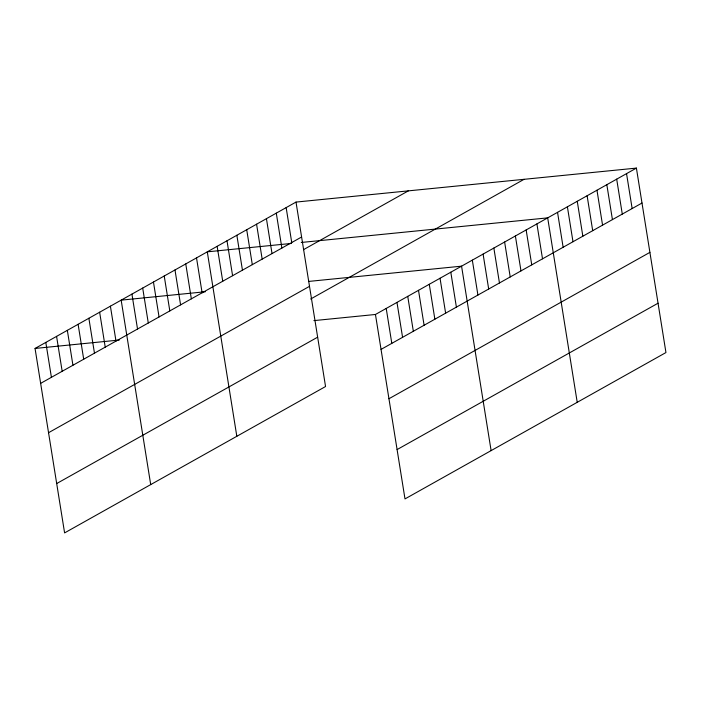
<?xml version="1.0" encoding="UTF-8"?>
<svg xmlns="http://www.w3.org/2000/svg" width="701" height="701" viewBox="0 0 701 701"><rect width="100%" height="100%" fill="white"/><g stroke="black" fill="none" stroke-linecap="round" stroke-linejoin="round"><path stroke-width="1.05" d="M296.006 202.081L325.553 386.523L64.597 532.9L35.05 348.45L296.006 202.081L636.403 168.1L665.95 352.55L404.994 498.919L375.447 314.477L636.403 168.1M40.64 383.368L301.605 236.999M303.463 249.687L408.341 190.865M48.544 432.71L309.5 286.341M310.657 299.02L524.076 179.316M56.693 483.55L317.649 337.181M381.046 349.396L642.002 203.027M388.95 398.738L649.906 252.369M397.09 449.578L658.046 303.209M291.528 243.431L207.286 251.843L236.824 436.294M301.255 242.467L547.683 217.871L577.221 402.321M205.411 291.739L121.168 300.142L150.706 484.593M308.51 281.443L461.565 266.17L491.112 450.62M35.05 348.45L119.301 340.038M313.882 320.62L375.447 314.477M626.545 173.629L632.144 208.556M616.687 179.167L622.286 214.085M606.829 184.696L612.429 219.615M596.972 190.225L602.562 225.144M587.114 195.754L592.704 230.673M577.256 201.283L582.846 236.202M567.398 206.813L572.989 241.731M557.54 212.342L563.131 247.26M536.913 223.908L542.513 258.827M526.153 229.946L531.744 264.864M515.384 235.983L520.983 270.901M504.624 242.02L510.214 276.948M493.855 248.058L499.454 282.985M483.094 254.095L488.685 289.022M472.325 260.132L477.924 295.06M450.804 272.207L456.395 307.134M440.035 278.244L445.626 313.172M429.275 284.282L434.865 319.209M418.506 290.319L424.096 325.246M407.745 296.357L413.336 331.284M396.976 302.394L402.576 337.321M386.216 308.431L391.806 343.359M286.148 207.61L291.739 242.528M276.29 213.139L281.881 248.058M266.433 218.668L272.023 253.587M256.575 224.197L262.165 259.116M246.717 229.726L252.307 264.645M236.859 235.256L242.45 270.174M227.001 240.785L232.592 275.703M217.144 246.314L222.734 281.232M196.517 257.88L202.107 292.808M185.756 263.918L191.347 298.845M174.987 269.955L180.586 304.882M164.227 275.992L169.817 310.92M153.458 282.03L159.057 316.957M142.697 288.067L148.288 322.995M131.928 294.105L137.527 329.032M110.399 306.179L115.998 341.107M99.638 312.217L105.229 347.144M88.869 318.254L94.469 353.181M78.109 324.291L83.699 359.219M67.34 330.337L72.939 365.256M56.579 336.375L62.17 371.293M45.81 342.412L51.41 377.331"/></g></svg>
